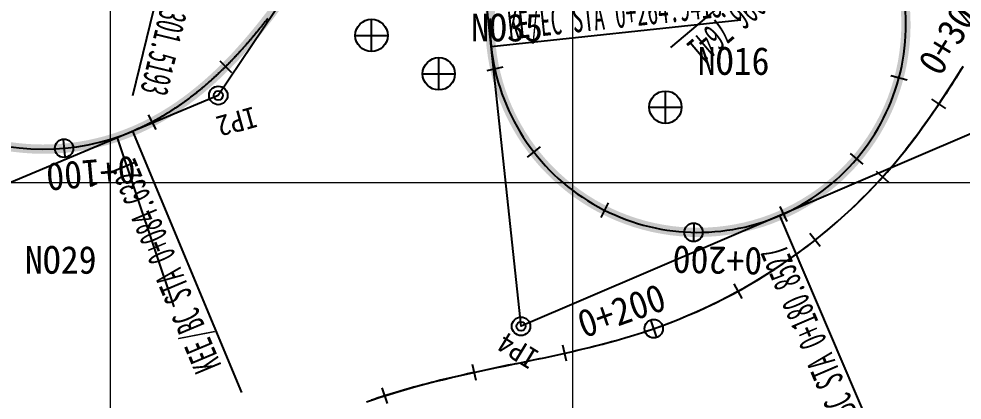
# Model space of a CAD drawing. Header units: metres. Extents: x 222706 to 224249, y 221324 to 222332.
# Drawn here: x 222987.5 to 223191.6, y 221756.6 to 221839 of the extents above; entities that cross this region are included whole.
import ezdxf
from ezdxf.enums import TextEntityAlignment as Align

# ---------------------------------------------------------------- set-up
doc = ezdxf.new("R2010")
doc.units = ezdxf.units.M
for name, color, linetype in [('CA-ALGN-CNTL', 2, 'Continuous'), ('CA-ALGN-IPLN', 1, 'Continuous'), ('CA-ALGN-IPSM', 2, 'Continuous'), ('CA-ALGN-STSM', 2, 'Continuous'), ('CA-ALGN-SUBL', 1, 'Continuous'), ('CA-ALGN-SUBT', 2, 'Continuous'), ('CA-ALGN-TEXT', 3, 'Continuous'), ('CV-GRID-LINE', 1, 'Continuous'), ('CV-SURV-SYMB', 3, 'Continuous'), ('CV-SURV-TEXT', 3, 'Continuous')]:
    doc.layers.add(name, color=color, linetype=linetype)
doc.styles.add('GTXT', font='DotumChe.ttf')
doc.styles.add('Han_Romanstyle', font='DotumChe.ttf')

# ---------------------------------------------------------------- blocks, each defined once
blk = doc.blocks.new('CASTAMS')
blk.add_line((0, -1.5), (0, 1.5))
at = {"style": 'GTXT', "flags": 1}
for tag, p in [('STA_DST', (0, -3.62)), ('XSEC_DAT', (0, -6.85))]:
    blk.add_attdef(tag, text='', height=2.5, dxfattribs=at).set_placement(p, align=Align.MIDDLE)

msp = doc.modelspace()

# ---------------------------------------------------------------- linework, layer by layer
at = {"layer": 'CA-ALGN-CNTL', "const_width": 2}
for points in [[(223042.93, 221841.3), (223041.73, 221839.71), (223040.5, 221838.13), (223039.25, 221836.57), (223037.97, 221835.03), (223036.67, 221833.51), (223035.34, 221832.01), (223033.99, 221830.54), (223032.6, 221829.11), (223031.17, 221827.7), (223029.72, 221826.33), (223028.23, 221824.99), (223026.7, 221823.7), (223025.14, 221822.45), (223023.55, 221821.25), (223021.91, 221820.09), (223020.24, 221818.99), (223018.53, 221817.95), (223016.79, 221816.97), (223015.02, 221816.05), (223013.21, 221815.2), (223012.11, 221814.72), (223010.25, 221813.99), (223008.36, 221813.33), (223006.45, 221812.74), (223004.51, 221812.24), (223002.56, 221811.81), (223000.59, 221811.46), (222998.61, 221811.18), (222996.62, 221810.99), (222994.62, 221810.88), (222992.62, 221810.85), (222990.62, 221810.89), (222988.63, 221811.02), (222986.64, 221811.23), (222984.66, 221811.51)], [(223179.27, 221841.43), (223179.38, 221839.43), (223179.41, 221837.43), (223179.35, 221835.43), (223179.19, 221833.44), (223178.95, 221831.45), (223178.63, 221829.48), (223178.21, 221827.53), (223177.71, 221825.59), (223177.12, 221823.68), (223176.45, 221821.79), (223175.69, 221819.94), (223174.86, 221818.13), (223173.94, 221816.35), (223172.95, 221814.61), (223171.88, 221812.92), (223170.73, 221811.28), (223169.52, 221809.7), (223168.23, 221808.16), (223166.88, 221806.69), (223165.46, 221805.28), (223163.99, 221803.93), (223162.45, 221802.65), (223160.86, 221801.44), (223159.21, 221800.3), (223157.52, 221799.24), (223155.78, 221798.25), (223154, 221797.34), (223152.18, 221796.51), (223152.1, 221796.47), (223150.25, 221795.73), (223148.36, 221795.06), (223146.44, 221794.49), (223144.51, 221793.99), (223142.55, 221793.59), (223140.57, 221793.27), (223138.59, 221793.04), (223136.59, 221792.9), (223134.59, 221792.85), (223132.59, 221792.88), (223130.6, 221793.01), (223128.61, 221793.22), (223126.63, 221793.53), (223124.67, 221793.91), (223122.73, 221794.39), (223120.81, 221794.95), (223118.92, 221795.6), (223117.05, 221796.33), (223115.23, 221797.14), (223113.44, 221798.03), (223111.69, 221799), (223109.99, 221800.05), (223108.33, 221801.18), (223106.73, 221802.37), (223105.18, 221803.64), (223103.69, 221804.97), (223102.26, 221806.37), (223100.89, 221807.82), (223099.59, 221809.34), (223098.36, 221810.92), (223097.2, 221812.55), (223096.11, 221814.23), (223095.1, 221815.95), (223094.16, 221817.72), (223093.31, 221819.53), (223092.53, 221821.37), (223091.84, 221823.25), (223091.24, 221825.15), (223090.72, 221827.08), (223090.28, 221829.04), (223089.93, 221831.01), (223089.67, 221832.99), (223089.66, 221833.08), (223089.5, 221835.07), (223089.41, 221837.07), (223089.41, 221839.07), (223089.49, 221841.07)]]:
    msp.add_lwpolyline(points, dxfattribs=at)
at = {"layer": 'CA-ALGN-CNTL'}
for points in [[(223041.27, 221839.11), (223041.19, 221839.01), (223041.11, 221838.91), (223041.04, 221838.82), (223040.96, 221838.72), (223040.88, 221838.62), (223040.81, 221838.52), (223040.73, 221838.42), (223040.65, 221838.32), (223040.57, 221838.22), (223040.5, 221838.13), (223040.42, 221838.03), (223040.34, 221837.93), (223040.26, 221837.83), (223040.19, 221837.73), (223040.11, 221837.64), (223040.03, 221837.54), (223039.95, 221837.44), (223039.88, 221837.34), (223039.8, 221837.25), (223039.72, 221837.15), (223039.64, 221837.05), (223039.56, 221836.95), (223039.48, 221836.86), (223039.4, 221836.76), (223039.33, 221836.66), (223039.25, 221836.57), (223039.17, 221836.47), (223039.09, 221836.37), (223039.01, 221836.27), (223038.93, 221836.18), (223038.85, 221836.08), (223038.77, 221835.99), (223038.69, 221835.89), (223038.61, 221835.79), (223038.53, 221835.7), (223038.45, 221835.6), (223038.37, 221835.5), (223038.29, 221835.41), (223038.21, 221835.31), (223038.13, 221835.22), (223038.05, 221835.12), (223037.97, 221835.02), (223037.89, 221834.93), (223037.81, 221834.83), (223037.73, 221834.74), (223037.65, 221834.64), (223037.57, 221834.55), (223037.49, 221834.45), (223037.41, 221834.36), (223037.33, 221834.26), (223037.24, 221834.17), (223037.16, 221834.07), (223037.08, 221833.98), (223037, 221833.88), (223036.92, 221833.79), (223036.84, 221833.69), (223036.75, 221833.6), (223036.67, 221833.51), (223036.59, 221833.41), (223036.51, 221833.32), (223036.42, 221833.22), (223036.34, 221833.13), (223036.26, 221833.04), (223036.18, 221832.94), (223036.09, 221832.85), (223036.01, 221832.76), (223035.93, 221832.66), (223035.84, 221832.57), (223035.76, 221832.48), (223035.68, 221832.38), (223035.59, 221832.29), (223035.51, 221832.2), (223035.43, 221832.1), (223035.34, 221832.01), (223035.26, 221831.92), (223035.17, 221831.83), (223035.09, 221831.73), (223035.01, 221831.64), (223034.92, 221831.55), (223034.84, 221831.46), (223034.75, 221831.37), (223034.67, 221831.27), (223034.58, 221831.18), (223034.5, 221831.09), (223034.41, 221831), (223034.33, 221830.91), (223034.24, 221830.82), (223034.15, 221830.73), (223034.07, 221830.63), (223033.98, 221830.54), (223033.9, 221830.45), (223033.81, 221830.36), (223033.72, 221830.27), (223033.64, 221830.18), (223033.55, 221830.09), (223033.47, 221830), (223033.38, 221829.91), (223033.29, 221829.82), (223033.21, 221829.73), (223033.12, 221829.64), (223033.03, 221829.55), (223032.94, 221829.46), (223032.86, 221829.37), (223032.77, 221829.28), (223032.68, 221829.19), (223032.59, 221829.11), (223032.51, 221829.02), (223032.42, 221828.93), (223032.33, 221828.84), (223032.24, 221828.75), (223032.15, 221828.66), (223032.06, 221828.57), (223031.98, 221828.49), (223031.89, 221828.4), (223031.8, 221828.31), (223031.71, 221828.22), (223031.62, 221828.14), (223031.53, 221828.05), (223031.44, 221827.96), (223031.35, 221827.87), (223031.26, 221827.79), (223031.17, 221827.7), (223031.08, 221827.61), (223030.99, 221827.53), (223030.9, 221827.44), (223030.81, 221827.35), (223030.72, 221827.27), (223030.63, 221827.18), (223030.54, 221827.1), (223030.45, 221827.01), (223030.36, 221826.92), (223030.27, 221826.84), (223030.17, 221826.75), (223030.08, 221826.67), (223029.99, 221826.58), (223029.9, 221826.5), (223029.81, 221826.41), (223029.72, 221826.33), (223029.62, 221826.24), (223029.53, 221826.16), (223029.44, 221826.08), (223029.35, 221825.99), (223029.25, 221825.91), (223029.16, 221825.82), (223029.07, 221825.74), (223028.98, 221825.66), (223028.88, 221825.57), (223028.79, 221825.49), (223028.7, 221825.41), (223028.6, 221825.32), (223028.51, 221825.24), (223028.41, 221825.16), (223028.32, 221825.08), (223028.23, 221824.99), (223028.13, 221824.91), (223028.04, 221824.83), (223027.94, 221824.75), (223027.85, 221824.67), (223027.75, 221824.59), (223027.66, 221824.5), (223027.56, 221824.42), (223027.47, 221824.34), (223027.37, 221824.26), (223027.28, 221824.18), (223027.18, 221824.1), (223027.09, 221824.02), (223026.99, 221823.94), (223026.89, 221823.86), (223026.8, 221823.78), (223026.7, 221823.7), (223026.6, 221823.62), (223026.51, 221823.54), (223026.41, 221823.46), (223026.31, 221823.38), (223026.22, 221823.31), (223026.12, 221823.23), (223026.02, 221823.15), (223025.92, 221823.07), (223025.83, 221822.99), (223025.73, 221822.91), (223025.63, 221822.84), (223025.53, 221822.76), (223025.43, 221822.68), (223025.34, 221822.6), (223025.24, 221822.53), (223025.14, 221822.45), (223025.04, 221822.37), (223024.94, 221822.3), (223024.84, 221822.22), (223024.74, 221822.15), (223024.64, 221822.07), (223024.54, 221821.99), (223024.45, 221821.92), (223024.35, 221821.84), (223024.25, 221821.77), (223024.15, 221821.69), (223024.05, 221821.62), (223023.94, 221821.54), (223023.84, 221821.47), (223023.74, 221821.4), (223023.64, 221821.32), (223023.54, 221821.25), (223023.44, 221821.17), (223023.34, 221821.1), (223023.24, 221821.03), (223023.14, 221820.95), (223023.04, 221820.88), (223022.93, 221820.81), (223022.83, 221820.74), (223022.73, 221820.66), (223022.63, 221820.59), (223022.53, 221820.52), (223022.42, 221820.45), (223022.32, 221820.38), (223022.22, 221820.31), (223022.11, 221820.24), (223022.01, 221820.16), (223021.91, 221820.09), (223021.81, 221820.02), (223021.7, 221819.95), (223021.6, 221819.88), (223021.49, 221819.81), (223021.39, 221819.74), (223021.29, 221819.68), (223021.18, 221819.61), (223021.08, 221819.54), (223020.97, 221819.47), (223020.87, 221819.4), (223020.76, 221819.33), (223020.66, 221819.26), (223020.55, 221819.2), (223020.45, 221819.13), (223020.34, 221819.06), (223020.24, 221818.99), (223020.13, 221818.93), (223020.03, 221818.86), (223019.92, 221818.79), (223019.81, 221818.73), (223019.71, 221818.66), (223019.6, 221818.6), (223019.5, 221818.53), (223019.39, 221818.47), (223019.28, 221818.4), (223019.18, 221818.34), (223019.07, 221818.27), (223018.96, 221818.21), (223018.85, 221818.14), (223018.75, 221818.08), (223018.64, 221818.01), (223018.53, 221817.95), (223018.42, 221817.89), (223018.32, 221817.83), (223018.21, 221817.76), (223018.1, 221817.7), (223017.99, 221817.64), (223017.88, 221817.58), (223017.77, 221817.51), (223017.67, 221817.45), (223017.56, 221817.39), (223017.45, 221817.33), (223017.34, 221817.27), (223017.23, 221817.21), (223017.12, 221817.15), (223017.01, 221817.09), (223016.9, 221817.03), (223016.79, 221816.97), (223016.68, 221816.91), (223016.57, 221816.85), (223016.46, 221816.79), (223016.35, 221816.73), (223016.24, 221816.67), (223016.13, 221816.62), (223016.02, 221816.56), (223015.91, 221816.5), (223015.79, 221816.44), (223015.68, 221816.39), (223015.57, 221816.33), (223015.46, 221816.27), (223015.35, 221816.22), (223015.24, 221816.16), (223015.13, 221816.11), (223015.01, 221816.05), (223014.9, 221816), (223014.79, 221815.94), (223014.68, 221815.89), (223014.56, 221815.83), (223014.45, 221815.78), (223014.34, 221815.72), (223014.23, 221815.67), (223014.11, 221815.62), (223014, 221815.56), (223013.88, 221815.51), (223013.76, 221815.45), (223013.64, 221815.4), (223013.51, 221815.34), (223013.38, 221815.28), (223013.24, 221815.22), (223013.1, 221815.15), (223012.95, 221815.09), (223012.79, 221815.02), (223012.64, 221814.95), (223012.5, 221814.89), (223012.36, 221814.83), (223012.23, 221814.77), (223012.11, 221814.72)], [(223089.42, 221839.11), (223089.42, 221838.99), (223089.41, 221838.86), (223089.41, 221838.74), (223089.41, 221838.61), (223089.41, 221838.49), (223089.41, 221838.36), (223089.41, 221838.24), (223089.41, 221838.11), (223089.41, 221837.99), (223089.41, 221837.86), (223089.41, 221837.74), (223089.41, 221837.62), (223089.41, 221837.49), (223089.41, 221837.37), (223089.41, 221837.24), (223089.42, 221837.12), (223089.42, 221836.99), (223089.42, 221836.87), (223089.42, 221836.74), (223089.43, 221836.62), (223089.43, 221836.49), (223089.44, 221836.37), (223089.44, 221836.24), (223089.44, 221836.12), (223089.45, 221835.99), (223089.46, 221835.87), (223089.46, 221835.74), (223089.47, 221835.62), (223089.47, 221835.49), (223089.48, 221835.37), (223089.49, 221835.24), (223089.5, 221835.11), (223089.5, 221834.98), (223089.51, 221834.85), (223089.52, 221834.71), (223089.53, 221834.56), (223089.55, 221834.41), (223089.56, 221834.25), (223089.57, 221834.09), (223089.59, 221833.92), (223089.6, 221833.75), (223089.62, 221833.57), (223089.63, 221833.4), (223089.65, 221833.24), (223089.66, 221833.08)], [(223062.71, 221756.19), (223063.77, 221756.56), (223065.67, 221757.19), (223067.57, 221757.8), (223069.49, 221758.38), (223071.41, 221758.94), (223073.34, 221759.47), (223075.27, 221759.99), (223077.21, 221760.48), (223079.15, 221760.96), (223081.09, 221761.43), (223083.04, 221761.88), (223084.99, 221762.32), (223086.95, 221762.75), (223088.9, 221763.17), (223090.86, 221763.58), (223092.82, 221763.99), (223094.77, 221764.4), (223095.26, 221764.5), (223097.22, 221764.91), (223099.18, 221765.32), (223101.13, 221765.74), (223103.09, 221766.16), (223105.04, 221766.59), (223106.99, 221767.03), (223108.94, 221767.49), (223110.89, 221767.96), (223112.83, 221768.44), (223114.76, 221768.95), (223116.69, 221769.48), (223118.61, 221770.03), (223120.53, 221770.6), (223122.43, 221771.21), (223124.33, 221771.84), (223126.22, 221772.51), (223128.09, 221773.2), (223129.95, 221773.93), (223131.81, 221774.69), (223133.64, 221775.48), (223135.47, 221776.3), (223137.28, 221777.15), (223139.07, 221778.03), (223140.85, 221778.94), (223142.62, 221779.88), (223144.37, 221780.84), (223146.1, 221781.84), (223147.82, 221782.87), (223149.52, 221783.92), (223151.2, 221785.01), (223152.86, 221786.12), (223154.51, 221787.25), (223156.13, 221788.42), (223157.74, 221789.61), (223159.32, 221790.83), (223160.89, 221792.08), (223162.43, 221793.35), (223163.96, 221794.65), (223165.46, 221795.97), (223166.93, 221797.32), (223168.39, 221798.69), (223169.82, 221800.08), (223171.23, 221801.5), (223172.62, 221802.94), (223173.98, 221804.41), (223175.32, 221805.9), (223176.63, 221807.41), (223177.91, 221808.94), (223179.17, 221810.49), (223179.3, 221810.65), (223180.53, 221812.22), (223181.74, 221813.82), (223182.92, 221815.43), (223184.08, 221817.05), (223185.23, 221818.7), (223186.35, 221820.35), (223187.46, 221822.01), (223188.55, 221823.69), (223189.63, 221825.37), (223190.7, 221827.06), (223191.76, 221828.76)], [(223191.76, 221828.76), (223191.23, 221827.91), (223190.7, 221827.06), (223190.17, 221826.22), (223189.63, 221825.37), (223189.09, 221824.53), (223188.55, 221823.69), (223188.01, 221822.85), (223187.46, 221822.01), (223186.91, 221821.18), (223186.35, 221820.35), (223185.79, 221819.52), (223185.23, 221818.7), (223184.66, 221817.87), (223184.08, 221817.05), (223183.51, 221816.24), (223182.92, 221815.43), (223182.33, 221814.62), (223181.74, 221813.82), (223181.14, 221813.02), (223180.53, 221812.22), (223179.92, 221811.43), (223179.3, 221810.65)], [(223095.26, 221764.5), (223096.24, 221764.71), (223097.22, 221764.91), (223098.2, 221765.12), (223099.18, 221765.32), (223100.16, 221765.53), (223101.13, 221765.74), (223102.11, 221765.95), (223103.09, 221766.16), (223104.07, 221766.37), (223105.04, 221766.59), (223106.02, 221766.81), (223106.99, 221767.03), (223107.97, 221767.26), (223108.94, 221767.49), (223109.91, 221767.72), (223110.89, 221767.96), (223111.86, 221768.2), (223112.83, 221768.44), (223113.79, 221768.69), (223114.76, 221768.95), (223115.73, 221769.21), (223116.69, 221769.48), (223117.65, 221769.75), (223118.61, 221770.03), (223119.57, 221770.31), (223120.53, 221770.6), (223121.48, 221770.9), (223122.43, 221771.21), (223123.38, 221771.52), (223124.33, 221771.84)], [(223095.26, 221764.5), (223094.28, 221764.3), (223093.3, 221764.1), (223092.33, 221763.89), (223091.35, 221763.69), (223090.37, 221763.48), (223089.39, 221763.27), (223088.41, 221763.06), (223087.44, 221762.85), (223086.46, 221762.64), (223085.48, 221762.43), (223084.51, 221762.21), (223083.53, 221761.99), (223082.55, 221761.77), (223081.58, 221761.54), (223080.61, 221761.31), (223079.63, 221761.08), (223078.66, 221760.85), (223077.69, 221760.61), (223076.72, 221760.36), (223075.75, 221760.11), (223074.79, 221759.86), (223073.82, 221759.6), (223072.85, 221759.34), (223071.89, 221759.07), (223070.93, 221758.8), (223069.97, 221758.52), (223069.01, 221758.24), (223068.05, 221757.95), (223067.1, 221757.65), (223066.14, 221757.35), (223065.19, 221757.04), (223064.25, 221756.72), (223063.77, 221756.56)]]:
    msp.add_lwpolyline(points, dxfattribs=at)
for centre, radius, start, end in [((223134.41, 221837.85), 45, 293.1507, 40.2156), ((222992.8, 221860.85), 50, 200.6318, 292.7102), ((223134.41, 221837.85), 45, 186.0858, 293.1507), ((223085.38, 221885.34), 120, 288.9396, 321.5019)]:
    msp.add_arc(centre, radius, start, end, dxfattribs=at)
at = {"layer": 'CA-ALGN-IPLN'}
for points in [[(223078.5, 221895.35), (223088.67, 221893.59), (223153.85, 221884.55), (223208.08, 221820.41), (223096.12, 221772.53), (223087.35, 221854.76), (223119.8, 221903.51), (223128.59, 221916.7)], [(223067.26, 221877.28), (223059.74, 221865.81), (223030.63, 221822.47), (222964.28, 221794.71), (222927.74, 221891.75), (222995.2, 221914.39), (223053.32, 221900.29), (223071.2, 221896.61), (223078.5, 221895.35)]]:
    msp.add_lwpolyline(points, dxfattribs=at)
at = {"layer": 'CA-ALGN-IPSM'}
for radius in [2, 1]:
    msp.add_circle((223030.63, 221822.47), radius, dxfattribs=at)
at = {"layer": 'CA-ALGN-STSM'}
for centre in [(222997.25, 221811.04), (222997.25, 221811.04), (223133.45, 221792.86), (223133.45, 221792.86), (223124.84, 221772.02), (223124.84, 221772.02)]:
    msp.add_circle(centre, 2, dxfattribs=at)
at = {"layer": 'CA-ALGN-SUBL'}
for p, q in [((223032.22, 221905.41), (223012.08, 221822.39)), ((223168.77, 221866.9), (223128.48, 221832.84)), ((223168.77, 221866.9), (223128.48, 221832.84)), ((223089.66, 221833.08), (223143.7, 221838.84)), ((223089.66, 221833.08), (223143.7, 221838.84)), ((223035.75, 221758.23), (223012.11, 221814.72)), ((223008.76, 221813.32), (223021.02, 221776.77)), ((223008.76, 221813.32), (223021.02, 221776.77)), ((223173.62, 221746.16), (223152.1, 221796.47))]:
    msp.add_line(p, q, dxfattribs=at)
at = {"layer": 'CA-ALGN-SUBT'}
for radius in [2, 1]:
    msp.add_circle((223096.12, 221772.53), radius, dxfattribs=at)
at = {"layer": 'CV-GRID-LINE', "lineweight": 0}
for p, q in [((223007.23, 222203.63), (223007.23, 221503.63)), ((223107.23, 222203.63), (223107.23, 221503.63)), ((222707.23, 221803.63), (223507.23, 221803.63))]:
    msp.add_line(p, q, dxfattribs=at)
at = {"layer": 'CV-SURV-SYMB'}
for p, q in [((223063.77, 221831.95), (223063.77, 221838.95)), ((223060.27, 221835.45), (223067.27, 221835.45)), ((223078.33, 221823.65), (223078.33, 221830.65)), ((223074.83, 221827.15), (223081.83, 221827.15)), ((223127.37, 221816.42), (223127.37, 221823.42)), ((223123.87, 221819.92), (223130.87, 221819.92))]:
    msp.add_line(p, q, dxfattribs=at)
for centre in [(223063.77, 221835.45), (223078.33, 221827.15), (223127.37, 221819.92)]:
    msp.add_circle(centre, 3.5, dxfattribs=at)
for p in [(223063.77, 221835.45), (223078.33, 221827.15), (223127.37, 221819.92)]:
    msp.add_point(p, dxfattribs=at)

# ---------------------------------------------------------------- block references
at = {"layer": 'CA-ALGN-STSM', "yscale": 1.200000000011642, "zscale": 1.2}
for p, xscale, rotation in [((223032.2, 221828.71), 1.200000000004908, 224.9756617357111), ((223090.46, 221828.2), 1.19999999999972, 102.3772236722211), ((223177.91, 221826.33), 1.200000000002371, 255.1659690395136), ((223186.54, 221820.63), 1.199999999990175, 56.18300061048397), ((223016.29, 221816.7), 1.199999999981566, 207.8073875314015), ((222997.25, 221811.04), 1.199999999991082, 185.0998677233089), ((223098.87, 221810.24), 1.199999999999032, 127.8420145650745), ((223168.73, 221808.74), 1.199999999993619, 229.7011781452988), ((223174.34, 221804.81), 1.199999999990089, 47.84611517930817), ((223114.2, 221797.64), 1.200000000000371, 153.3068054600253), ((223152.88, 221796.81), 1.200000000017475, 204.2363872507775), ((223133.45, 221792.86), 1.199999999985797, 178.7715963553802), ((223159.75, 221791.17), 1.199999999989752, 38.29681859366762), ((223143.1, 221780.13), 1.199999999990236, 28.74752200822367), ((223124.84, 221772.02), 1.200000000003556, 19.19822542252717), ((223105.57, 221766.71), 1.200000000011554, 12.66197460624213), ((223086.01, 221762.54), 1.199999999983827, 12.38427462489845), ((223066.66, 221757.51), 1.20000000001583, 17.66184108603387)]:
    msp.add_blockref('CASTAMS', p, dxfattribs=dict(at, xscale=xscale, rotation=rotation))

# ---------------------------------------------------------------- texts
at = {"layer": 'CA-ALGN-SUBT', "style": 'Han_Romanstyle', "width": 0.6}
for s, rotation, p in [('KE/BC STA 0+096.7641', 220.2156, (223167.2, 221863.49)), ('KA STA 0+301.5193', 256.3645, (223023.05, 221861.83)), ('KE/EC STA 0+264.9413', 6.0858, (223093.61, 221834.54)), ('KEE/BC STA 0+084.6321', 112.7102, (223031.37, 221764.09)), ('EC/BC STA 0+180.8527', 113.1507, (223171.52, 221747.9))]:
    msp.add_text(s, height=6, rotation=rotation, dxfattribs=at).set_placement(p)
at = {"layer": 'CA-ALGN-TEXT', "style": 'Han_Romanstyle'}
for s, height, rotation, p in [('0+300', 6, 58.6251, (223186.79, 221826.34)), ('IP2', 4.5, 195.6094, (223038.22, 221820.12)), ('0+100', 6, 185.0999, (223012.46, 221809.39)), ('0+200', 6, 178.7716, (223148.38, 221789.54)), ('0+200', 6, 19.1982, (223109.69, 221769.92)), ('IP4', 4.5, 148.6251, (223100.31, 221766.92))]:
    msp.add_text(s, height=height, rotation=rotation, dxfattribs=at).set_placement(p)
at = {"layer": 'CV-SURV-TEXT', "style": 'Han_Romanstyle'}
for s, p in [('NO35', (223085.33, 221834.15)), ('NO16', (223134.37, 221826.92)), ('NO29', (222988.78, 221783.9))]:
    msp.add_text(s, height=6, dxfattribs=at).set_placement(p)

doc.saveas('drawing.dxf')
